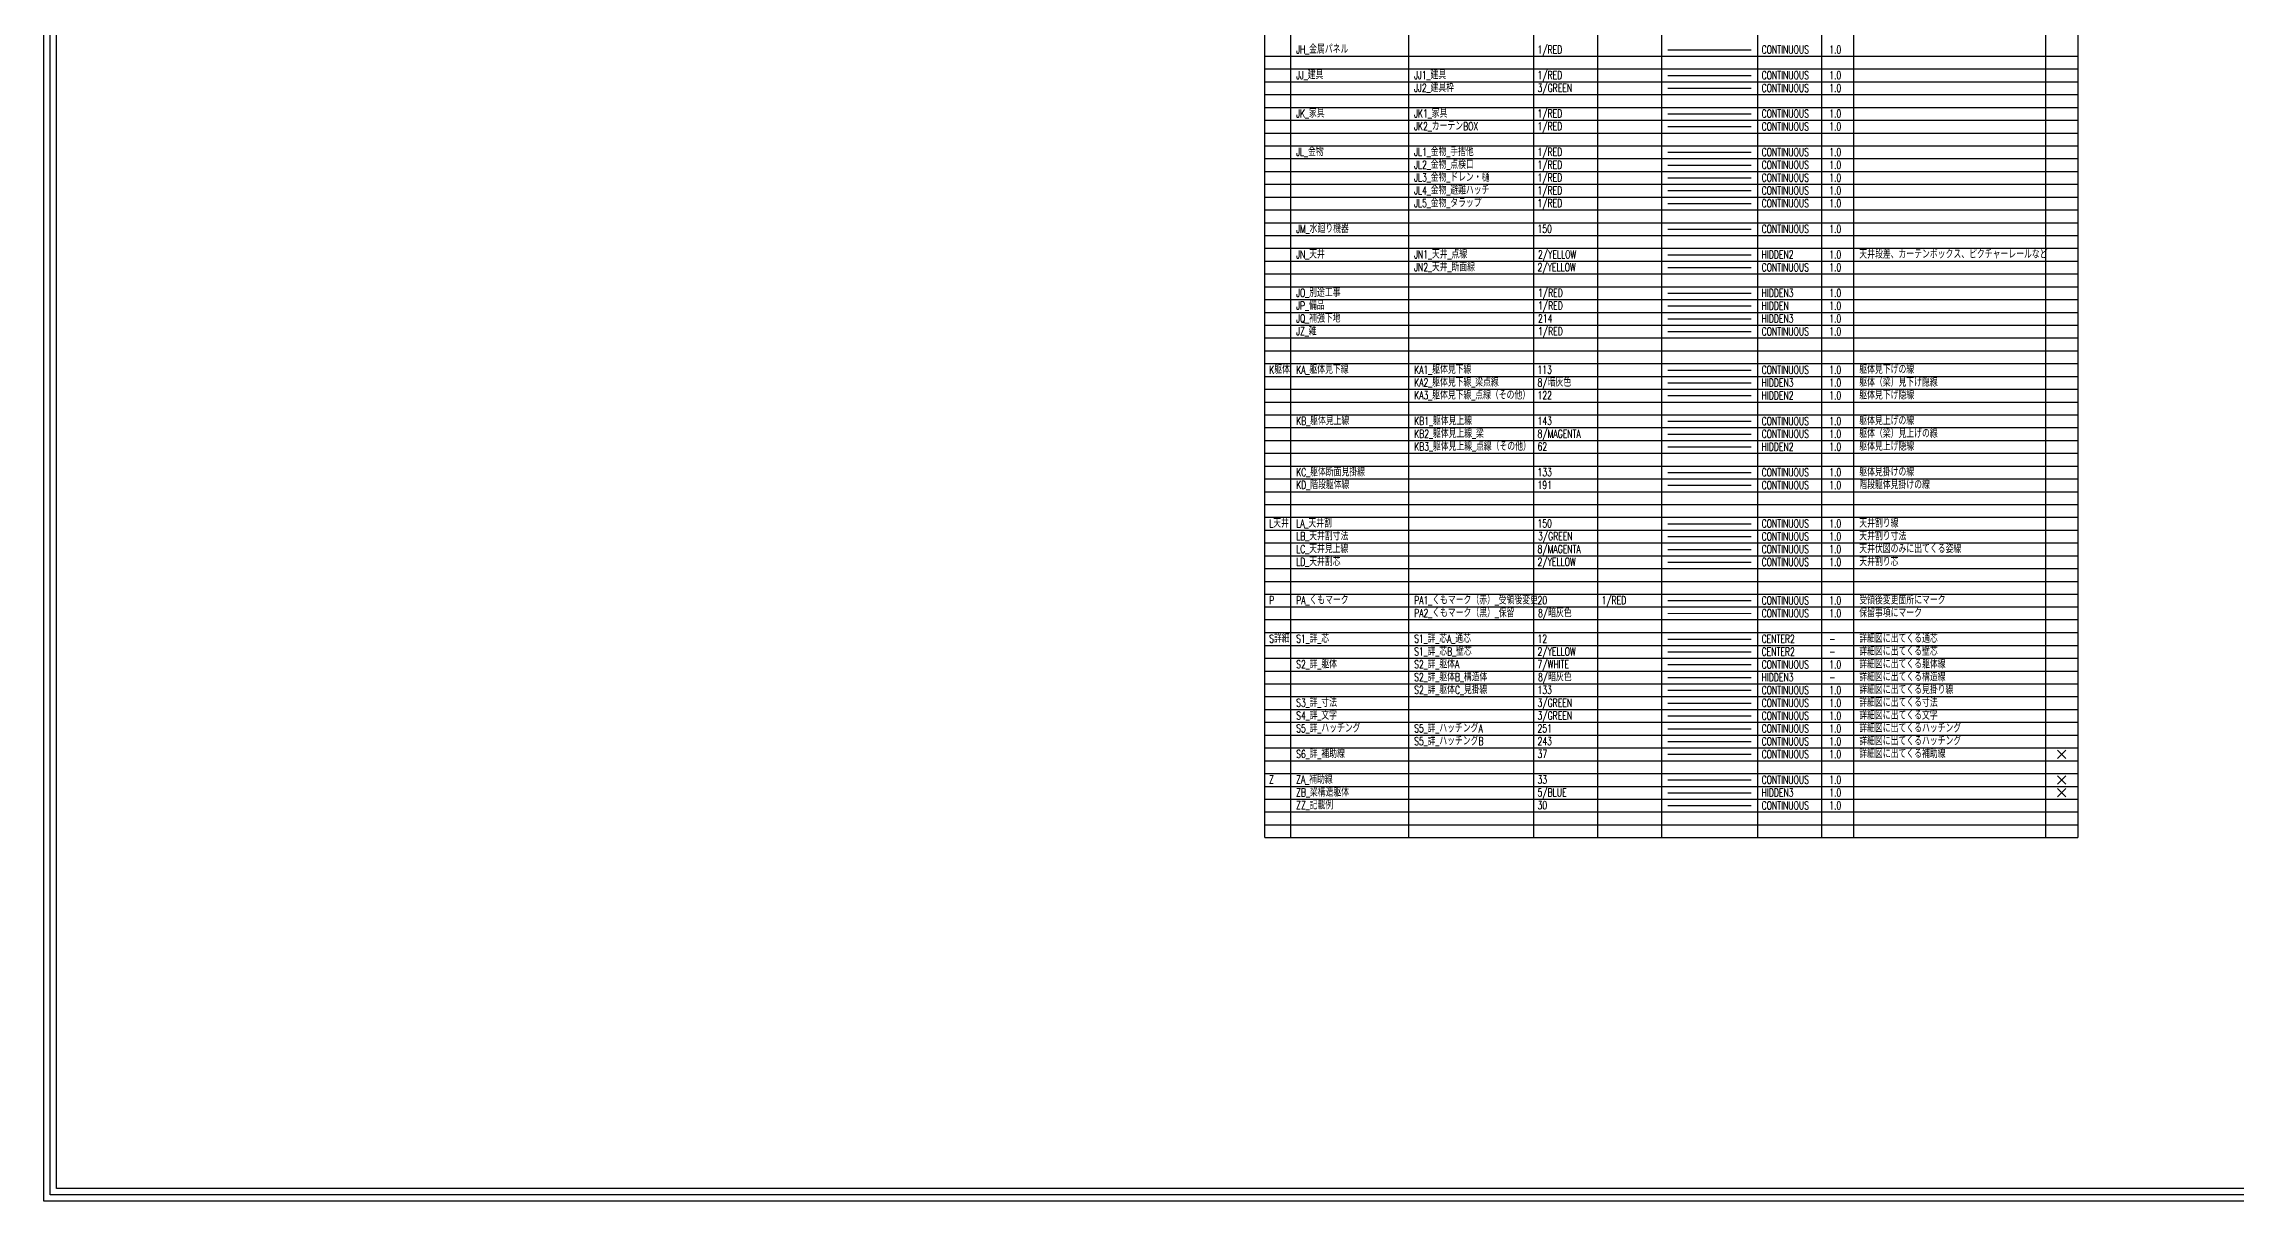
# Model space of a CAD drawing. Extents: x -229451 to 47804, y -161247 to 19812.
# Drawn here: x -229451 to -195226, y -118559 to -100491 of the extents above; entities that cross this region are included whole.
import ezdxf
from ezdxf.lldxf.tags import DXFTag

# ---------------------------------------------------------------- set-up
doc = ezdxf.new("R2010")
doc.units = 0
doc.header["$LTSCALE"] = 450
for name, color, linetype in [('E0_図面枠A', 4, 'CONTINUOUS'), ('E1_文字A', 3, 'CONTINUOUS'), ('JH_金属パネル', 1, 'CONTINUOUS'), ('JJ1_建具', 1, 'CONTINUOUS'), ('JJ2_建具枠', 3, 'CONTINUOUS'), ('JK1_家具', 1, 'CONTINUOUS'), ('JK2_カーテンBOX', 1, 'CONTINUOUS'), ('JL1_金物_手摺他', 1, 'CONTINUOUS'), ('JL2_金物_点検口', 1, 'CONTINUOUS'), ('JL3_金物_ドレン・樋', 1, 'CONTINUOUS'), ('JL4_金物_避難ハッチ', 1, 'CONTINUOUS'), ('JL5_金物_タラップ', 1, 'CONTINUOUS'), ('JM_水廻り機器', 150, 'CONTINUOUS'), ('JN1_天井_点線', 2, 'HIDDEN2'), ('JN2_天井_断面線', 2, 'CONTINUOUS'), ('JO_別途工事', 14, 'HIDDEN3'), ('JP_備品', 1, 'HIDDEN'), ('JQ_補強下地', 214, 'HIDDEN3'), ('JZ_雑', 1, 'CONTINUOUS'), ('KA1_躯体見下線', 113, 'CONTINUOUS'), ('KA2_躯体見下線_梁点線', 8, 'HIDDEN3'), ('KA3_躯体見下線_点線（その他）', 122, 'HIDDEN2'), ('KB1_躯体見上線', 143, 'CONTINUOUS'), ('KB2_躯体見上線_梁', 6, 'CONTINUOUS'), ('KB3_躯体見上線_点線（その他）', 62, 'HIDDEN2'), ('KC_躯体断面見掛線', 133, 'CONTINUOUS'), ('KD_階段躯体線', 191, 'CONTINUOUS'), ('LA_天井割', 150, 'CONTINUOUS'), ('LB_天井割寸法', 3, 'CONTINUOUS'), ('LC_天井見上線', 6, 'CONTINUOUS'), ('LD_天井割芯', 2, 'CONTINUOUS'), ('PA1_くもマーク（赤）_受領後変更', 20, 'CONTINUOUS'), ('S1_詳_芯A_通芯', 12, 'CENTER2'), ('S1_詳_芯B_壁芯', 2, 'CENTER2'), ('S2_詳_躯体A', 7, 'CONTINUOUS'), ('S2_詳_躯体B_構造体', 8, 'HIDDEN3'), ('S2_詳_躯体C_見掛線', 133, 'CONTINUOUS'), ('S3_詳_寸法', 3, 'CONTINUOUS'), ('S4_詳_文字', 3, 'CONTINUOUS'), ('S5_詳_ハッチングA', 251, 'CONTINUOUS'), ('S5_詳_ハッチングB', 243, 'CONTINUOUS'), ('ZZ_記載例', 30, 'CONTINUOUS')]:
    doc.layers.add(name, color=color, linetype=linetype)
doc.layers.add('PA2_くもマーク（黒）_保留', color=8, linetype='CONTINUOUS', lineweight=9)
for name, color, linetype, plot in [('S6_詳_補助線', 37, 'CONTINUOUS', False), ('ZA_補助線', 33, 'CONTINUOUS', False), ('ZB_梁構造躯体', 5, 'HIDDEN3', False)]:
    doc.layers.add(name, color=color, linetype=linetype, plot=plot)
doc.styles.add('toda-A (0.7)', font='romans.shx', dxfattribs={"width": 0.7, "bigfont": 'extfont.shx'})
tags = doc.linetypes.add('CENTER2', pattern=[2.3, 2, -0.1, 0.1, -0.1]).pattern_tags.tags
tags[10:11] = [DXFTag(74, 4), DXFTag(75, 0), DXFTag(340, '0'), DXFTag(46, 0.0), DXFTag(50, 0.0), DXFTag(44, 0.0), DXFTag(45, 0.0)]
tags[8:9] = [DXFTag(74, 4), DXFTag(75, 0), DXFTag(340, '0'), DXFTag(46, 0.0), DXFTag(50, 0.0), DXFTag(44, 0.0), DXFTag(45, 0.0)]
tags[6:7] = [DXFTag(74, 4), DXFTag(75, 0), DXFTag(340, '0'), DXFTag(46, 0.0), DXFTag(50, 0.0), DXFTag(44, 0.0), DXFTag(45, 0.0)]
tags[4:5] = [DXFTag(74, 4), DXFTag(75, 0), DXFTag(340, '0'), DXFTag(46, 0.0), DXFTag(50, 0.0), DXFTag(44, 0.0), DXFTag(45, 0.0)]
tags = doc.linetypes.add('HIDDEN', pattern=[0.375, 0.25, -0.125]).pattern_tags.tags
tags[6:7] = [DXFTag(74, 4), DXFTag(75, 0), DXFTag(340, '0'), DXFTag(46, 0.0), DXFTag(50, 0.0), DXFTag(44, 0.0), DXFTag(45, 0.0)]
tags[4:5] = [DXFTag(74, 4), DXFTag(75, 0), DXFTag(340, '0'), DXFTag(46, 0.0), DXFTag(50, 0.0), DXFTag(44, 0.0), DXFTag(45, 0.0)]
tags = doc.linetypes.add('HIDDEN2', pattern=[0.25, 0.125, -0.125]).pattern_tags.tags
tags[6:7] = [DXFTag(74, 4), DXFTag(75, 0), DXFTag(340, '0'), DXFTag(46, 0.0), DXFTag(50, 0.0), DXFTag(44, 0.0), DXFTag(45, 0.0)]
tags[4:5] = [DXFTag(74, 4), DXFTag(75, 0), DXFTag(340, '0'), DXFTag(46, 0.0), DXFTag(50, 0.0), DXFTag(44, 0.0), DXFTag(45, 0.0)]
tags = doc.linetypes.add('HIDDEN3', pattern=[0.2, 0.1, -0.1]).pattern_tags.tags
tags[6:7] = [DXFTag(74, 4), DXFTag(75, 0), DXFTag(340, '0'), DXFTag(46, 0.0), DXFTag(50, 0.0), DXFTag(44, 0.0), DXFTag(45, 0.0)]
tags[4:5] = [DXFTag(74, 4), DXFTag(75, 0), DXFTag(340, '0'), DXFTag(46, 0.0), DXFTag(50, 0.0), DXFTag(44, 0.0), DXFTag(45, 0.0)]

# ---------------------------------------------------------------- blocks, each defined once
blk = doc.blocks.new('battu')
at = {"layer": 'E1_文字A'}
for p, q in [((-65, -65), (65, 65)), ((65, -65), (-65, 65))]:
    blk.add_line(p, q, dxfattribs=at)

msp = doc.modelspace()

# ---------------------------------------------------------------- linework, layer by layer
at = {"layer": 'E0_図面枠A', "color": 7}
for p, q in [((-210379.9439, -112882.8438), (-210379.9439, -82882.8438)), ((-209979.9439, -82882.8438), (-209979.9439, -112882.8438)), ((-208137.3278, -82882.8438), (-208137.3278, -112882.8438)), ((-206185.4894, -82882.8438), (-206185.4894, -112882.8438)), ((-205185.4894, -82883.8438), (-205185.4894, -112882.8438)), ((-204185.4894, -82882.8438), (-204185.4894, -112882.8438)), ((-202685.4894, -83082.8438), (-202685.4894, -112882.8438)), ((-201685.4894, -82882.8438), (-201685.4894, -112882.8438)), ((-201185.4894, -82882.8438), (-201185.4894, -112882.8438)), ((-198185.4894, -82882.8438), (-198185.4894, -112882.8438)), ((-197685.4894, -82882.8438), (-197685.4894, -112882.8438)), ((-210379.9439, -100682.8438), (-197685.4894, -100682.8438)), ((-210379.9439, -100882.8438), (-197685.4894, -100882.8438)), ((-210379.9439, -101082.8438), (-197685.4894, -101082.8438)), ((-210379.9439, -101282.8438), (-197685.4894, -101282.8438)), ((-210379.9439, -101482.8438), (-197685.4894, -101482.8438)), ((-210379.9439, -101682.8438), (-197685.4894, -101682.8438)), ((-210379.9439, -101882.8438), (-197685.4894, -101882.8438)), ((-210379.9439, -102082.8438), (-197685.4894, -102082.8438)), ((-210379.9439, -102282.8438), (-197685.4894, -102282.8438)), ((-210379.9439, -102482.8438), (-197685.4894, -102482.8438)), ((-210379.9439, -102682.8438), (-197685.4894, -102682.8438)), ((-210379.9439, -102882.8438), (-197685.4894, -102882.8438)), ((-210379.9439, -103082.8438), (-197685.4894, -103082.8438)), ((-210379.9439, -103282.8438), (-197685.4894, -103282.8438)), ((-210379.9439, -103482.8438), (-197685.4894, -103482.8438)), ((-210379.9439, -103682.8438), (-197685.4894, -103682.8438)), ((-210379.9439, -103882.8438), (-197685.4894, -103882.8438)), ((-210379.9439, -104082.8438), (-197685.4894, -104082.8438)), ((-210379.9439, -104282.8438), (-197685.4894, -104282.8438)), ((-210379.9439, -104482.8438), (-197685.4894, -104482.8438)), ((-210379.9439, -104682.8438), (-197685.4894, -104682.8438)), ((-210379.9439, -104882.8438), (-197685.4894, -104882.8438)), ((-210379.9439, -105082.8438), (-197685.4894, -105082.8438)), ((-210379.9439, -105282.8438), (-197685.4894, -105282.8438)), ((-210379.9439, -105482.8438), (-197685.4894, -105482.8438)), ((-210379.9439, -105682.8438), (-197685.4894, -105682.8438)), ((-210379.9439, -105882.8438), (-197685.4894, -105882.8438)), ((-210379.9439, -106082.8438), (-197685.4894, -106082.8438)), ((-210379.9439, -106282.8438), (-197685.4894, -106282.8438)), ((-210379.9439, -106482.8438), (-197685.4894, -106482.8438)), ((-210379.9439, -106682.8438), (-197685.4894, -106682.8438)), ((-210379.9439, -106882.8438), (-197685.4894, -106882.8438)), ((-210379.9439, -107082.8438), (-197685.4894, -107082.8438)), ((-210379.9439, -107282.8438), (-197685.4894, -107282.8438)), ((-210379.9439, -107482.8438), (-197685.4894, -107482.8438)), ((-210379.9439, -107682.8438), (-197685.4894, -107682.8438)), ((-210379.9439, -107882.8438), (-197685.4894, -107882.8438)), ((-210379.9439, -108082.8438), (-197685.4894, -108082.8438)), ((-210379.9439, -108282.8438), (-197685.4894, -108282.8438)), ((-210379.9439, -108482.8438), (-197685.4894, -108482.8438)), ((-210379.9439, -108682.8438), (-197685.4894, -108682.8438)), ((-210379.9439, -108882.8438), (-197685.4894, -108882.8438)), ((-210379.9439, -109082.8438), (-197685.4894, -109082.8438)), ((-210379.9439, -109282.8438), (-197685.4894, -109282.8438)), ((-197685.4894, -109482.8438), (-210379.9439, -109482.8438)), ((-210379.9439, -109682.8438), (-197685.4894, -109682.8438)), ((-210379.9439, -109882.8438), (-197685.4894, -109882.8438)), ((-210379.9439, -110082.8438), (-197685.4894, -110082.8438)), ((-210379.9439, -110282.8438), (-197685.4894, -110282.8438)), ((-210379.9439, -110482.8438), (-197685.4894, -110482.8438)), ((-210379.9439, -110682.8438), (-197685.4894, -110682.8438)), ((-210379.9439, -110882.8438), (-197685.4894, -110882.8438)), ((-210379.9439, -111082.8438), (-197685.4894, -111082.8438)), ((-210379.9439, -111282.8438), (-197685.4894, -111282.8438)), ((-210379.9439, -111482.8438), (-197685.4894, -111482.8438)), ((-210379.9439, -111682.8438), (-197685.4894, -111682.8438)), ((-210379.9439, -111882.8438), (-197685.4894, -111882.8438)), ((-210379.9439, -112082.8438), (-197685.4894, -112082.8438)), ((-210379.9439, -112282.8438), (-197685.4894, -112282.8438)), ((-210379.9439, -112482.8438), (-197685.4894, -112482.8438)), ((-210379.9439, -112682.8438), (-197685.4894, -112682.8438)), ((-210379.9439, -112882.8438), (-197685.4894, -112882.8438))]:
    msp.add_line(p, q, dxfattribs=at)
at = {"layer": 'JH_金属パネル'}
msp.add_line((-204085.4894, -100582.8438), (-202785.4894, -100582.8438), dxfattribs=at)
at = {"layer": 'JJ1_建具'}
msp.add_line((-204085.4894, -100982.8438), (-202785.4894, -100982.8438), dxfattribs=at)
at = {"layer": 'JJ2_建具枠'}
msp.add_line((-204085.4894, -101182.8438), (-202785.4894, -101182.8438), dxfattribs=at)
at = {"layer": 'JK1_家具'}
msp.add_line((-204085.4894, -101582.8438), (-202785.4894, -101582.8438), dxfattribs=at)
at = {"layer": 'JK2_カーテンBOX'}
msp.add_line((-204085.4894, -101782.8438), (-202785.4894, -101782.8438), dxfattribs=at)
at = {"layer": 'JL1_金物_手摺他'}
msp.add_line((-204085.4894, -102182.8438), (-202785.4894, -102182.8438), dxfattribs=at)
at = {"layer": 'JL2_金物_点検口'}
msp.add_line((-204085.4894, -102382.8438), (-202785.4894, -102382.8438), dxfattribs=at)
at = {"layer": 'JL3_金物_ドレン・樋'}
msp.add_line((-204085.4894, -102582.8438), (-202785.4894, -102582.8438), dxfattribs=at)
at = {"layer": 'JL4_金物_避難ハッチ'}
msp.add_line((-204085.4894, -102782.8438), (-202785.4894, -102782.8438), dxfattribs=at)
at = {"layer": 'JL5_金物_タラップ'}
msp.add_line((-204085.4894, -102982.8438), (-202785.4894, -102982.8438), dxfattribs=at)
at = {"layer": 'JM_水廻り機器'}
msp.add_line((-204085.4894, -103382.8438), (-202785.4894, -103382.8438), dxfattribs=at)
at = {"layer": 'JN1_天井_点線', "color": 2}
msp.add_line((-204085.4894, -103782.8438), (-202785.4894, -103782.8438), dxfattribs=at)
at = {"layer": 'JN2_天井_断面線'}
msp.add_line((-204085.4894, -103982.8438), (-202785.4894, -103982.8438), dxfattribs=at)
at = {"layer": 'JO_別途工事'}
msp.add_line((-204085.4894, -104382.8438), (-202785.4894, -104382.8438), dxfattribs=at)
at = {"layer": 'JP_備品'}
msp.add_line((-204085.4894, -104582.8438), (-202785.4894, -104582.8438), dxfattribs=at)
at = {"layer": 'JQ_補強下地'}
msp.add_line((-204085.4894, -104782.8438), (-202785.4894, -104782.8438), dxfattribs=at)
at = {"layer": 'JZ_雑'}
msp.add_line((-204085.4894, -104982.8438), (-202785.4894, -104982.8438), dxfattribs=at)
at = {"layer": 'KA1_躯体見下線'}
msp.add_line((-204085.4894, -105582.8438), (-202785.4894, -105582.8438), dxfattribs=at)
at = {"layer": 'KA2_躯体見下線_梁点線'}
msp.add_line((-204085.4894, -105782.8438), (-202785.4894, -105782.8438), dxfattribs=at)
at = {"layer": 'KA3_躯体見下線_点線（その他）'}
msp.add_line((-204085.4894, -105982.8438), (-202785.4894, -105982.8438), dxfattribs=at)
at = {"layer": 'KB1_躯体見上線'}
msp.add_line((-204085.4894, -106382.8438), (-202785.4894, -106382.8438), dxfattribs=at)
at = {"layer": 'KB2_躯体見上線_梁'}
msp.add_line((-204085.4894, -106582.8438), (-202785.4894, -106582.8438), dxfattribs=at)
at = {"layer": 'KB3_躯体見上線_点線（その他）'}
msp.add_line((-204085.4894, -106782.8438), (-202785.4894, -106782.8438), dxfattribs=at)
at = {"layer": 'KC_躯体断面見掛線'}
msp.add_line((-204085.4894, -107182.8438), (-202785.4894, -107182.8438), dxfattribs=at)
at = {"layer": 'KD_階段躯体線'}
msp.add_line((-204085.4894, -107382.8438), (-202785.4894, -107382.8438), dxfattribs=at)
at = {"layer": 'LA_天井割'}
msp.add_line((-204085.4894, -107982.8438), (-202785.4894, -107982.8438), dxfattribs=at)
at = {"layer": 'LB_天井割寸法'}
msp.add_line((-204085.4894, -108182.8438), (-202785.4894, -108182.8438), dxfattribs=at)
at = {"layer": 'LC_天井見上線'}
msp.add_line((-204085.4894, -108382.8438), (-202785.4894, -108382.8438), dxfattribs=at)
at = {"layer": 'LD_天井割芯'}
msp.add_line((-204085.4894, -108582.8438), (-202785.4894, -108582.8438), dxfattribs=at)
at = {"layer": 'PA1_くもマーク（赤）_受領後変更'}
msp.add_line((-204085.4894, -109182.8438), (-202785.4894, -109182.8438), dxfattribs=at)
at = {"layer": 'PA2_くもマーク（黒）_保留'}
msp.add_line((-204085.4894, -109382.8438), (-202785.4894, -109382.8438), dxfattribs=at)
at = {"layer": 'S1_詳_芯A_通芯', "ltscale": 0.5}
msp.add_line((-204085.4894, -109782.8438), (-202785.4894, -109782.8438), dxfattribs=at)
at = {"layer": 'S1_詳_芯B_壁芯', "ltscale": 0.5}
msp.add_line((-204085.4894, -109982.8438), (-202785.4894, -109982.8438), dxfattribs=at)
at = {"layer": 'S2_詳_躯体A'}
msp.add_line((-204085.4894, -110182.8438), (-202785.4894, -110182.8438), dxfattribs=at)
msp.add_line((-204085.4894, -110182.8438), (-202785.4894, -110182.8438), dxfattribs=at)
at = {"layer": 'S2_詳_躯体B_構造体'}
msp.add_line((-204085.4894, -110382.8438), (-202785.4894, -110382.8438), dxfattribs=at)
at = {"layer": 'S2_詳_躯体C_見掛線'}
msp.add_line((-204085.4894, -110582.8438), (-202785.4894, -110582.8438), dxfattribs=at)
at = {"layer": 'S3_詳_寸法'}
msp.add_line((-204085.4894, -110782.8438), (-202785.4894, -110782.8438), dxfattribs=at)
at = {"layer": 'S4_詳_文字'}
msp.add_line((-204085.4894, -110982.8438), (-202785.4894, -110982.8438), dxfattribs=at)
at = {"layer": 'S5_詳_ハッチングA'}
msp.add_line((-204085.4894, -111182.8438), (-202785.4894, -111182.8438), dxfattribs=at)
at = {"layer": 'S5_詳_ハッチングB'}
msp.add_line((-204085.4894, -111382.8438), (-202785.4894, -111382.8438), dxfattribs=at)
at = {"layer": 'S6_詳_補助線'}
msp.add_line((-204085.4894, -111582.8438), (-202785.4894, -111582.8438), dxfattribs=at)
at = {"layer": 'ZA_補助線'}
msp.add_line((-204085.4894, -111982.8438), (-202785.4894, -111982.8438), dxfattribs=at)
at = {"layer": 'ZB_梁構造躯体'}
msp.add_line((-204085.4894, -112182.8438), (-202785.4894, -112182.8438), dxfattribs=at)
at = {"layer": 'ZZ_記載例'}
msp.add_line((-204085.4894, -112382.8438), (-202785.4894, -112382.8438), dxfattribs=at)
for points in [[(-229450.6548, -73809.1702), (-149779.0945, -73809.1702), (-149779.0945, -118559.3388), (-229450.6548, -118559.3388)], [(-229350.6548, -73909.1702), (-149879.0945, -73909.1702), (-149879.0945, -118459.3388), (-229350.6548, -118459.3388)], [(-229250.6548, -74009.1702), (-149979.0945, -74009.1702), (-149979.0945, -118359.3388), (-229250.6548, -118359.3388)]]:
    msp.add_lwpolyline(points, close=True, dxfattribs=at)

# ---------------------------------------------------------------- block references
at = {"layer": 'E1_文字A'}
for p in [(-197935.4894, -111582.8438), (-197935.4894, -111982.8438), (-197935.4894, -112182.8438)]:
    msp.add_blockref('battu', p, dxfattribs=at)

# ---------------------------------------------------------------- texts
at = {"layer": 'E1_文字A', "style": 'toda-A (0.7)', "width": 0.7}
for s, p in [('K躯体', (-210312.7331, -105640.3451)), ('L天井', (-210312.7331, -108040.3451)), ('P', (-210312.7331, -109240.3451)), ('S詳細', (-210312.7331, -109840.3451)), ('Z', (-210312.7331, -112040.3451))]:
    msp.add_text(s, height=125, dxfattribs=at).set_placement(p)
at = {"layer": 'JH_金属パネル', "style": 'toda-A (0.7)', "width": 0.7}
for s, p in [('JH_金属パネル', (-209890.9195, -100640.3451)), ('1/RED', (-206121.2465, -100642.8631)), ('CONTINUOUS', (-202621.2465, -100642.8631)), ('1.0', (-201565.516, -100642.8631))]:
    msp.add_text(s, height=125, dxfattribs=at).set_placement(p)
at = {"layer": 'JJ1_建具', "style": 'toda-A (0.7)', "width": 0.7}
for s, p in [('JJ_建具', (-209890.9195, -101040.3451)), ('JJ1_建具', (-208048.3035, -101040.3451)), ('1/RED', (-206121.2465, -101040.3451)), ('CONTINUOUS', (-202621.2465, -101042.8631)), ('1.0', (-201565.516, -101042.8631))]:
    msp.add_text(s, height=125, dxfattribs=at).set_placement(p)
at = {"layer": 'JJ2_建具枠', "style": 'toda-A (0.7)', "width": 0.7}
for s, p in [('JJ2_建具枠', (-208048.3035, -101240.3451)), ('3/GREEN', (-206121.2465, -101240.3451)), ('CONTINUOUS', (-202621.2465, -101242.8631)), ('1.0', (-201565.516, -101242.8631))]:
    msp.add_text(s, height=125, dxfattribs=at).set_placement(p)
at = {"layer": 'JK1_家具', "style": 'toda-A (0.7)', "width": 0.7}
for s, p in [('JK_家具', (-209890.9195, -101640.3451)), ('JK1_家具', (-208048.3035, -101640.3451)), ('1/RED', (-206121.2465, -101640.3451)), ('CONTINUOUS', (-202621.2465, -101642.8631)), ('1.0', (-201565.516, -101642.8631))]:
    msp.add_text(s, height=125, dxfattribs=at).set_placement(p)
at = {"layer": 'JK2_カーテンBOX', "style": 'toda-A (0.7)', "width": 0.7}
for s, p in [('JK2_カーテンBOX', (-208048.3035, -101840.3451)), ('1/RED', (-206121.2465, -101840.3451)), ('CONTINUOUS', (-202621.2465, -101842.8631)), ('1.0', (-201565.516, -101842.8631))]:
    msp.add_text(s, height=125, dxfattribs=at).set_placement(p)
at = {"layer": 'JL1_金物_手摺他', "style": 'toda-A (0.7)', "width": 0.7}
for s, p in [('JL_金物', (-209890.9195, -102240.3451)), ('JL1_金物_手摺他', (-208048.3035, -102240.3451)), ('1/RED', (-206121.2465, -102240.3451)), ('CONTINUOUS', (-202621.2465, -102242.8631)), ('1.0', (-201565.516, -102242.8631))]:
    msp.add_text(s, height=125, dxfattribs=at).set_placement(p)
at = {"layer": 'JL2_金物_点検口', "style": 'toda-A (0.7)', "width": 0.7}
for s, p in [('JL2_金物_点検口', (-208048.3035, -102440.3451)), ('1/RED', (-206121.2465, -102440.3451)), ('CONTINUOUS', (-202621.2465, -102442.8631)), ('1.0', (-201565.516, -102442.8631))]:
    msp.add_text(s, height=125, dxfattribs=at).set_placement(p)
at = {"layer": 'JL3_金物_ドレン・樋', "style": 'toda-A (0.7)', "width": 0.7}
for s, p in [('JL3_金物_ドレン・樋', (-208048.3035, -102640.3451)), ('1/RED', (-206121.2465, -102640.3451)), ('CONTINUOUS', (-202621.2465, -102642.8631)), ('1.0', (-201565.516, -102642.8631))]:
    msp.add_text(s, height=125, dxfattribs=at).set_placement(p)
at = {"layer": 'JL4_金物_避難ハッチ', "style": 'toda-A (0.7)', "width": 0.7}
for s, p in [('JL4_金物_避難ハッチ', (-208048.3035, -102840.3451)), ('1/RED', (-206121.2465, -102840.3451)), ('CONTINUOUS', (-202621.2465, -102842.8631)), ('1.0', (-201565.516, -102842.8631))]:
    msp.add_text(s, height=125, dxfattribs=at).set_placement(p)
at = {"layer": 'JL5_金物_タラップ', "style": 'toda-A (0.7)', "width": 0.7}
for s, p in [('JL5_金物_タラップ', (-208048.3035, -103040.3451)), ('1/RED', (-206121.2465, -103040.3451)), ('CONTINUOUS', (-202621.2465, -103042.8631)), ('1.0', (-201565.516, -103042.8631))]:
    msp.add_text(s, height=125, dxfattribs=at).set_placement(p)
at = {"layer": 'JM_水廻り機器', "style": 'toda-A (0.7)', "width": 0.7}
for s, p in [('JM_水廻り機器', (-209890.9195, -103440.3451)), ('150', (-206121.2465, -103440.3451)), ('CONTINUOUS', (-202621.2465, -103442.8631)), ('1.0', (-201565.516, -103442.8631))]:
    msp.add_text(s, height=125, dxfattribs=at).set_placement(p)
at = {"layer": 'JN1_天井_点線', "color": 2, "style": 'toda-A (0.7)', "width": 0.7}
for s, p in [('2/YELLOW', (-206113.4754, -103840.4086)), ('JN_天井', (-209890.9195, -103840.3451)), ('JN1_天井_点線', (-208048.3035, -103840.3451)), ('HIDDEN2', (-202621.2465, -103842.8631)), ('1.0', (-201565.516, -103842.8631)), ('天井段差、カーテンボックス、ピクチャーレールなど', (-201096.4651, -103840.3451))]:
    msp.add_text(s, height=125, dxfattribs=at).set_placement(p)
at = {"layer": 'JN2_天井_断面線', "color": 2, "style": 'toda-A (0.7)', "width": 0.7}
msp.add_text('JN2_天井_断面線', height=125, dxfattribs=at).set_placement((-208048.3035, -104040.3451))
at = {"layer": 'JN2_天井_断面線', "style": 'toda-A (0.7)', "width": 0.7}
for s, p in [('2/YELLOW', (-206121.2465, -104040.3451)), ('CONTINUOUS', (-202621.2465, -104042.8631)), ('1.0', (-201565.516, -104042.8631))]:
    msp.add_text(s, height=125, dxfattribs=at).set_placement(p)
at = {"layer": 'JO_別途工事', "style": 'toda-A (0.7)', "width": 0.7}
for s, p in [('JO_別途工事', (-209890.9195, -104440.3451)), ('1/RED', (-206113.4754, -104440.4086)), ('HIDDEN3', (-202621.2465, -104442.8631)), ('1.0', (-201565.516, -104442.8631))]:
    msp.add_text(s, height=125, dxfattribs=at).set_placement(p)
at = {"layer": 'JP_備品', "style": 'toda-A (0.7)', "width": 0.7}
for s, p in [('JP_備品', (-209890.9195, -104640.3451)), ('1/RED', (-206113.4754, -104640.4086)), ('HIDDEN', (-202621.2465, -104642.8631)), ('1.0', (-201565.516, -104642.8631))]:
    msp.add_text(s, height=125, dxfattribs=at).set_placement(p)
at = {"layer": 'JQ_補強下地', "style": 'toda-A (0.7)', "width": 0.7}
for s, p in [('JQ_補強下地', (-209890.9195, -104840.3451)), ('214', (-206113.4754, -104840.4086)), ('HIDDEN3', (-202621.2465, -104842.8631)), ('1.0', (-201565.516, -104842.8631))]:
    msp.add_text(s, height=125, dxfattribs=at).set_placement(p)
at = {"layer": 'JZ_雑', "style": 'toda-A (0.7)', "width": 0.7}
for s, p in [('JZ_雑', (-209890.9195, -105040.3451)), ('1/RED', (-206113.4754, -105040.4086)), ('CONTINUOUS', (-202621.2465, -105042.8631)), ('1.0', (-201565.516, -105042.8631))]:
    msp.add_text(s, height=125, dxfattribs=at).set_placement(p)
at = {"layer": 'KA1_躯体見下線', "style": 'toda-A (0.7)', "width": 0.7}
for s, p in [('KA_躯体見下線', (-209890.9195, -105640.3451)), ('KA1_躯体見下線', (-208048.3035, -105640.3451)), ('113', (-206121.2465, -105640.3451)), ('CONTINUOUS', (-202621.2465, -105642.8631)), ('1.0', (-201565.516, -105642.8631)), ('躯体見下げの線', (-201096.4651, -105640.3451))]:
    msp.add_text(s, height=125, dxfattribs=at).set_placement(p)
at = {"layer": 'KA2_躯体見下線_梁点線', "style": 'toda-A (0.7)', "width": 0.7}
for s, p in [('KA2_躯体見下線_梁点線', (-208048.3035, -105840.3451)), ('8/暗灰色', (-206121.2465, -105840.3451)), ('HIDDEN3', (-202621.2465, -105842.8631)), ('1.0', (-201565.516, -105842.8631)), ('躯体（梁）見下げ隠線', (-201096.4651, -105840.3451))]:
    msp.add_text(s, height=125, dxfattribs=at).set_placement(p)
at = {"layer": 'KA3_躯体見下線_点線（その他）', "style": 'toda-A (0.7)', "width": 0.7}
for s, p in [('KA3_躯体見下線_点線（その他）', (-208048.3035, -106040.3451)), ('122', (-206121.2465, -106040.3451)), ('HIDDEN2', (-202621.2465, -106042.8631)), ('1.0', (-201565.516, -106042.8631)), ('躯体見下げ隠線', (-201096.4651, -106040.3451))]:
    msp.add_text(s, height=125, dxfattribs=at).set_placement(p)
at = {"layer": 'KB1_躯体見上線', "style": 'toda-A (0.7)', "width": 0.7}
for s, p in [('KB_躯体見上線', (-209890.9195, -106440.3451)), ('KB1_躯体見上線', (-208048.3035, -106440.3451)), ('143', (-206121.2465, -106440.3451)), ('CONTINUOUS', (-202621.2465, -106442.8631)), ('1.0', (-201565.516, -106442.8631)), ('躯体見上げの線', (-201096.4651, -106440.3451))]:
    msp.add_text(s, height=125, dxfattribs=at).set_placement(p)
at = {"layer": 'KB2_躯体見上線_梁', "style": 'toda-A (0.7)', "width": 0.7}
for s, p in [('KB2_躯体見上線_梁', (-208048.3035, -106640.3451)), ('8/MAGENTA', (-206121.2465, -106640.3451)), ('CONTINUOUS', (-202621.2465, -106642.8631)), ('1.0', (-201565.516, -106642.8631)), ('躯体（梁）見上げの線', (-201096.4651, -106640.3451))]:
    msp.add_text(s, height=125, dxfattribs=at).set_placement(p)
at = {"layer": 'KB3_躯体見上線_点線（その他）', "style": 'toda-A (0.7)', "width": 0.7}
for s, p in [('KB3_躯体見上線_点線（その他）', (-208048.3035, -106840.3451)), ('62', (-206121.2465, -106840.3451)), ('HIDDEN2', (-202621.2465, -106842.8631)), ('1.0', (-201565.516, -106842.8631)), ('躯体見上げ隠線', (-201096.4651, -106840.3451))]:
    msp.add_text(s, height=125, dxfattribs=at).set_placement(p)
at = {"layer": 'KC_躯体断面見掛線', "style": 'toda-A (0.7)', "width": 0.7}
for s, p in [('KC_躯体断面見掛線', (-209890.9195, -107240.3451)), ('133', (-206121.2465, -107240.3451)), ('CONTINUOUS', (-202621.2465, -107242.8631)), ('1.0', (-201565.516, -107242.8631)), ('躯体見掛けの線', (-201096.4651, -107240.3451))]:
    msp.add_text(s, height=125, dxfattribs=at).set_placement(p)
at = {"layer": 'KD_階段躯体線', "style": 'toda-A (0.7)', "width": 0.7}
for s, p in [('KD_階段躯体線', (-209890.9195, -107440.3451)), ('191', (-206121.2465, -107440.3451)), ('CONTINUOUS', (-202621.2465, -107442.8631)), ('1.0', (-201565.516, -107442.8631)), ('階段躯体見掛けの線', (-201096.4651, -107440.3451))]:
    msp.add_text(s, height=125, dxfattribs=at).set_placement(p)
at = {"layer": 'LA_天井割', "style": 'toda-A (0.7)', "width": 0.7}
for s, p in [('LA_天井割', (-209890.9195, -108040.3451)), ('150', (-206121.2465, -108040.3451)), ('CONTINUOUS', (-202621.2465, -108042.8631)), ('1.0', (-201565.516, -108042.8631)), ('天井割り線', (-201096.4651, -108040.3451))]:
    msp.add_text(s, height=125, dxfattribs=at).set_placement(p)
at = {"layer": 'LB_天井割寸法', "style": 'toda-A (0.7)', "width": 0.7}
for s, p in [('LB_天井割寸法', (-209890.9195, -108240.3451)), ('3/GREEN', (-206113.4754, -108240.4086)), ('CONTINUOUS', (-202621.2465, -108242.8631)), ('1.0', (-201565.516, -108242.8631)), ('天井割り寸法', (-201096.4651, -108240.3451))]:
    msp.add_text(s, height=125, dxfattribs=at).set_placement(p)
at = {"layer": 'LC_天井見上線', "style": 'toda-A (0.7)', "width": 0.7}
for s, p in [('LC_天井見上線', (-209890.9195, -108440.3451)), ('8/MAGENTA', (-206121.2465, -108440.3451)), ('CONTINUOUS', (-202621.2465, -108442.8631)), ('1.0', (-201565.516, -108442.8631)), ('天井伏図のみに出てくる姿線', (-201096.4651, -108440.3451))]:
    msp.add_text(s, height=125, dxfattribs=at).set_placement(p)
at = {"layer": 'LD_天井割芯', "style": 'toda-A (0.7)', "width": 0.7}
for s, p in [('2/YELLOW', (-206121.2465, -108640.3451)), ('LD_天井割芯', (-209890.9195, -108640.3451)), ('CONTINUOUS', (-202621.2465, -108642.8631)), ('1.0', (-201565.516, -108642.8631)), ('天井割り芯', (-201096.4651, -108640.3451))]:
    msp.add_text(s, height=125, dxfattribs=at).set_placement(p)
at = {"layer": 'PA1_くもマーク（赤）_受領後変更', "style": 'toda-A (0.7)', "width": 0.7}
for s, p in [('PA_くもマーク', (-209890.9195, -109240.3451)), ('PA1_くもマーク（赤）_受領後変更', (-208048.3035, -109240.3451)), ('20', (-206121.2465, -109240.3451)), ('1/RED', (-205121.2465, -109240.3451)), ('CONTINUOUS', (-202621.2465, -109242.8631)), ('1.0', (-201565.516, -109242.8631)), ('受領後変更箇所にマーク', (-201096.4651, -109240.3451))]:
    msp.add_text(s, height=125, dxfattribs=at).set_placement(p)
at = {"layer": 'PA2_くもマーク（黒）_保留', "style": 'toda-A (0.7)', "width": 0.7}
for s, p in [('PA2_くもマーク（黒）_保留', (-208048.3035, -109440.3451)), ('8/暗灰色', (-206113.4754, -109440.4086)), ('CONTINUOUS', (-202621.2465, -109442.8631)), ('1.0', (-201565.516, -109442.8631)), ('保留事項にマーク', (-201096.4651, -109440.3451))]:
    msp.add_text(s, height=125, dxfattribs=at).set_placement(p)
at = {"layer": 'S1_詳_芯A_通芯', "style": 'toda-A (0.7)', "width": 0.7}
for s, p in [('S1_詳_芯', (-209890.9195, -109840.3451)), ('S1_詳_芯A_通芯', (-208048.3035, -109840.3451)), ('12', (-206121.2465, -109840.3451)), ('CENTER2', (-202621.2465, -109842.8631)), ('-', (-201565.516, -109842.8631)), ('詳細図に出てくる通芯', (-201096.4651, -109840.3451))]:
    msp.add_text(s, height=125, dxfattribs=at).set_placement(p)
at = {"layer": 'S1_詳_芯B_壁芯', "style": 'toda-A (0.7)', "width": 0.7}
for s, p in [('S1_詳_芯B_壁芯', (-208048.3035, -110040.3451)), ('2/YELLOW', (-206121.2465, -110040.3451)), ('CENTER2', (-202621.2465, -110042.8631)), ('-', (-201565.516, -110042.8631)), ('詳細図に出てくる壁芯', (-201096.4651, -110040.3451))]:
    msp.add_text(s, height=125, dxfattribs=at).set_placement(p)
at = {"layer": 'S2_詳_躯体A', "style": 'toda-A (0.7)', "width": 0.7}
for s, p in [('S2_詳_躯体', (-209890.9195, -110240.3451)), ('S2_詳_躯体A', (-208048.3035, -110240.3451)), ('7/WHITE', (-206121.2465, -110240.3451)), ('CONTINUOUS', (-202621.2465, -110242.8631)), ('1.0', (-201565.516, -110242.8631)), ('詳細図に出てくる躯体線', (-201096.4651, -110240.3451))]:
    msp.add_text(s, height=125, dxfattribs=at).set_placement(p)
at = {"layer": 'S2_詳_躯体B_構造体', "style": 'toda-A (0.7)', "width": 0.7}
for s, p in [('S2_詳_躯体B_構造体', (-208048.3035, -110440.3451)), ('8/暗灰色', (-206113.4754, -110440.4086)), ('HIDDEN3', (-202621.2465, -110442.8631)), ('-', (-201565.516, -110442.8631)), ('詳細図に出てくる構造線', (-201096.4651, -110440.3451))]:
    msp.add_text(s, height=125, dxfattribs=at).set_placement(p)
at = {"layer": 'S2_詳_躯体C_見掛線', "style": 'toda-A (0.7)', "width": 0.7}
for s, p in [('S2_詳_躯体C_見掛線', (-208048.3035, -110640.3451)), ('133', (-206121.2465, -110640.3451)), ('CONTINUOUS', (-202621.2465, -110642.8631)), ('1.0', (-201565.516, -110642.8631)), ('詳細図に出てくる見掛り線', (-201096.4651, -110640.3451))]:
    msp.add_text(s, height=125, dxfattribs=at).set_placement(p)
at = {"layer": 'S3_詳_寸法', "style": 'toda-A (0.7)', "width": 0.7}
for s, p in [('S3_詳_寸法', (-209890.9195, -110840.3451)), ('3/GREEN', (-206121.2465, -110840.3451)), ('CONTINUOUS', (-202621.2465, -110842.8631)), ('1.0', (-201565.516, -110842.8631)), ('詳細図に出てくる寸法', (-201096.4651, -110840.3451))]:
    msp.add_text(s, height=125, dxfattribs=at).set_placement(p)
at = {"layer": 'S4_詳_文字', "style": 'toda-A (0.7)', "width": 0.7}
for s, p in [('S4_詳_文字', (-209890.9195, -111040.3451)), ('3/GREEN', (-206121.2465, -111040.3451)), ('CONTINUOUS', (-202621.2465, -111042.8631)), ('1.0', (-201565.516, -111042.8631)), ('詳細図に出てくる文字', (-201096.4651, -111040.3451))]:
    msp.add_text(s, height=125, dxfattribs=at).set_placement(p)
at = {"layer": 'S5_詳_ハッチングA', "style": 'toda-A (0.7)', "width": 0.7}
for s, p in [('S5_詳_ハッチング', (-209890.9195, -111240.3451)), ('S5_詳_ハッチングA', (-208048.3035, -111240.3451)), ('251', (-206121.2465, -111240.3451)), ('CONTINUOUS', (-202621.2465, -111242.8631)), ('1.0', (-201565.516, -111242.8631)), ('詳細図に出てくるハッチング', (-201096.6776, -111240.3451))]:
    msp.add_text(s, height=125, dxfattribs=at).set_placement(p)
at = {"layer": 'S5_詳_ハッチングB', "style": 'toda-A (0.7)', "width": 0.7}
for s, p in [('S5_詳_ハッチングB', (-208048.3035, -111440.3451)), ('243', (-206121.2465, -111440.3451)), ('CONTINUOUS', (-202621.2465, -111442.8631)), ('1.0', (-201565.516, -111442.8631)), ('詳細図に出てくるハッチング', (-201096.6776, -111440.3451))]:
    msp.add_text(s, height=125, dxfattribs=at).set_placement(p)
at = {"layer": 'S6_詳_補助線', "style": 'toda-A (0.7)', "width": 0.7}
for s, p in [('S6_詳_補助線', (-209890.9195, -111640.3451)), ('37', (-206121.2465, -111640.3451)), ('CONTINUOUS', (-202621.2465, -111642.8631)), ('1.0', (-201565.516, -111642.8631)), ('詳細図に出てくる補助線', (-201096.4651, -111640.3451))]:
    msp.add_text(s, height=125, dxfattribs=at).set_placement(p)
at = {"layer": 'ZA_補助線', "style": 'toda-A (0.7)', "width": 0.7}
for s, p in [('ZA_補助線', (-209890.9195, -112040.3451)), ('33', (-206121.2465, -112040.3451)), ('CONTINUOUS', (-202621.2465, -112042.8631)), ('1.0', (-201565.516, -112042.8631))]:
    msp.add_text(s, height=125, dxfattribs=at).set_placement(p)
at = {"layer": 'ZB_梁構造躯体', "style": 'toda-A (0.7)', "width": 0.7}
for s, p in [('ZB_梁構造躯体', (-209890.9195, -112240.3451)), ('5/BLUE', (-206121.2465, -112240.3451)), ('HIDDEN3', (-202621.2465, -112242.8631)), ('1.0', (-201565.516, -112242.8631))]:
    msp.add_text(s, height=125, dxfattribs=at).set_placement(p)
at = {"layer": 'ZZ_記載例', "style": 'toda-A (0.7)', "width": 0.7}
for s, p in [('ZZ_記載例', (-209890.9195, -112440.3451)), ('30', (-206121.2465, -112440.3451)), ('CONTINUOUS', (-202621.2465, -112442.8631)), ('1.0', (-201565.516, -112442.8631))]:
    msp.add_text(s, height=125, dxfattribs=at).set_placement(p)

doc.saveas('drawing.dxf')
